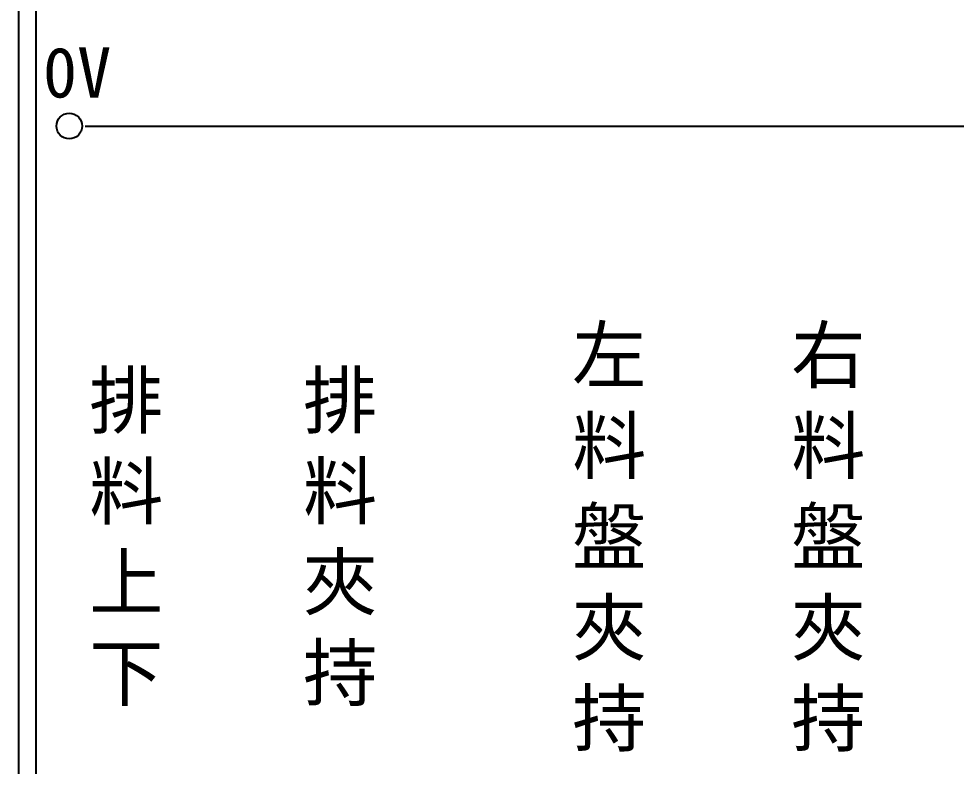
# Model space of a CAD drawing. Extents: x 926 to 1213, y 3 to 207.
# Drawn here: x 925.7 to 992.9, y 54.1 to 107.6 of the extents above; entities that cross this region are included whole.
import ezdxf

# ---------------------------------------------------------------- set-up
doc = ezdxf.new("R2010")
doc.units = 0
doc.layers.add('圖框層', color=7, linetype='CONTINUOUS')
doc.layers.add('標尺寸層', color=3, linetype='CONTINUOUS')
doc.styles.add('CNS', font='romanc.shx', dxfattribs={"bigfont": 'chineset.shx'})
doc.styles.add('STSL', font='KAIU.TTF')

msp = doc.modelspace()

# ---------------------------------------------------------------- linework, layer by layer
at = {"layer": '圖框層', "color": 7}
for p, q in [((925.742, 3), (925.742, 206.969)), ((926.992, 4.25), (926.992, 205.719))]:
    msp.add_line(p, q, dxfattribs=at)
at = {"layer": '標尺寸層', "color": 7}
msp.add_line((930.49, 99.958), (1208.361, 99.958), dxfattribs=at)
msp.add_circle((929.363, 99.958), 0.92, dxfattribs=at)

# ---------------------------------------------------------------- texts
at = {"layer": '圖框層', "color": 4, "style": 'STSL'}
msp.add_text('0V', height=3.6, dxfattribs=at).set_placement((927.474, 102))
at = {"layer": '標尺寸層', "color": 7, "char_height": 3.9, "width": 4.96081, "attachment_point": 5, "style": 'CNS'}
for s, insert in [('{\\fDFKai-SB|b0|i0|c136|p65;左料盤夾持}', (968.041, 70.349)), ('{\\fDFKai-SB|b0|i0|c136|p65;右料盤夾持}', (983.73, 70.345)), ('{\\fDFKai-SB|b0|i0|c136|p65;排料上下}', (933.445, 70.345)), ('{\\fDFKai-SB|b0|i0|c136|p65;排料夾持}', (948.762, 70.349))]:
    msp.add_mtext(s, dxfattribs=dict(at, insert=insert))

doc.saveas('drawing.dxf')
